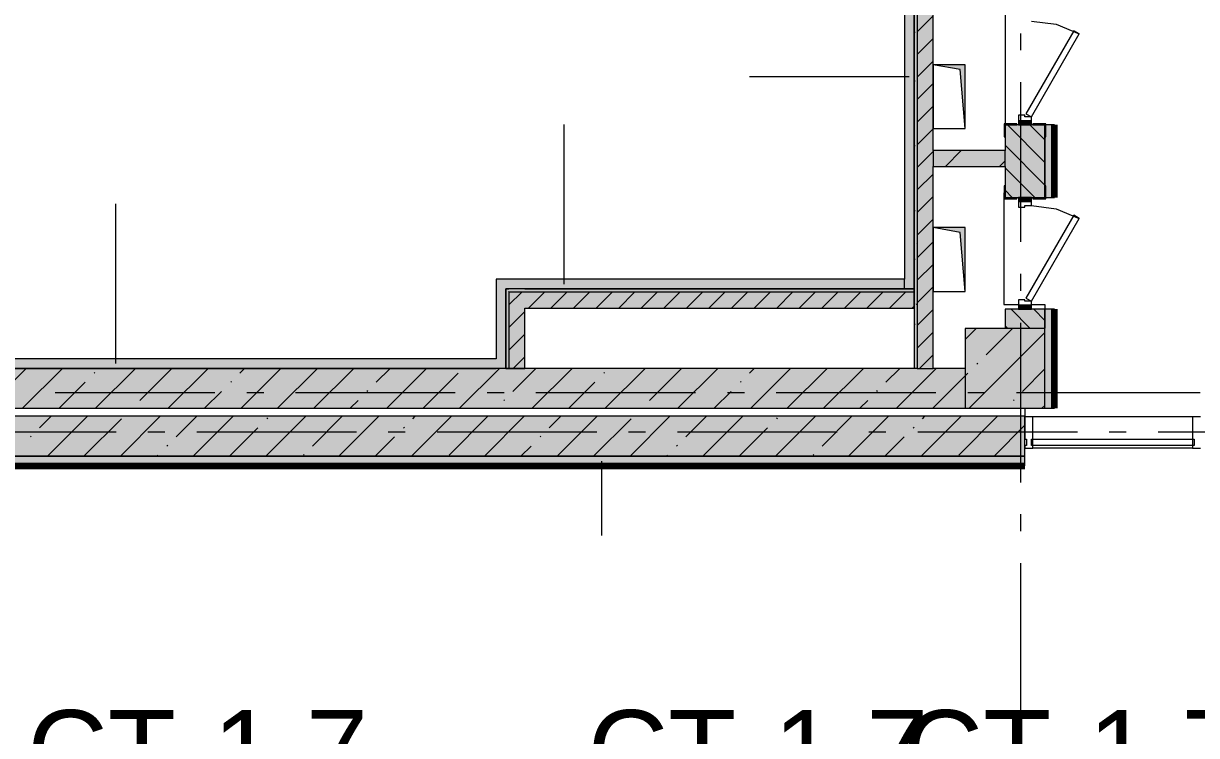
# Model space of a CAD drawing. Header units: millimetres. Extents: x -537608 to 253996, y -217170 to 186033.
# Drawn here: x -315326 to -307976, y 100822 to 105281 of the extents above; entities that cross this region are included whole.
import ezdxf

# ---------------------------------------------------------------- set-up
doc = ezdxf.new("R2010")
doc.units = ezdxf.units.MM
doc.layers.add('16) Лак 1.6м', color=160, linetype='Continuous', lineweight=90)
doc.layers.add('PDF _Геометрия', color=7, linetype='Continuous')
doc.layers.add('PDF _Текст', color=7, linetype='Continuous')
doc.layers.add('PDF _Сплошная заливка', color=7, linetype='Continuous', true_color=0xffffff)
doc.styles.add('PDF GOST-Common', font='arial.ttf')

msp = doc.modelspace()

# ---------------------------------------------------------------- hatches: boundary and pattern name
at = {"layer": 'PDF _Сплошная заливка', "transparency": 33554559}
h = msp.add_hatch(color=256, dxfattribs=at)
h.paths.add_polyline_path([(-309091.1794, 103373.2654), (-308926.1771, 103373.2654), (-308926.1771, 103491.2645), (-309176.178, 103491.2645), (-309176.178, 103373.2654)], flags=0)
h.paths.add_polyline_path([(-309011.1757, 104191.265), (-308926.1771, 104191.265), (-308926.1771, 104646.2637), (-309176.178, 104646.2637), (-309176.178, 104191.265), (-309091.1794, 104191.265)], flags=0)
h.paths.add_polyline_path([(-309011.1757, 105346.2643), (-308926.1771, 105346.2643), (-308926.1771, 107271.2631), (-309176.178, 107271.2631), (-309176.178, 105346.2643), (-309091.1794, 105346.2643)], flags=0)
h.paths.add_polyline_path([(-309176.178, 107771.2629), (-308926.1771, 107771.2629), (-308926.1771, 108895.0701), (-309176.178, 108895.0701), (-309176.178, 108152.0148)], flags=0)
h.paths.add_polyline_path([(-309011.1757, 109595.0707), (-308926.1771, 109595.0707), (-308926.1771, 109795.0693), (-309176.178, 109795.0693), (-309176.178, 109595.0707), (-309091.1794, 109595.0707)], flags=0)
h.paths.add_polyline_path([(-309091.1794, 110495.0698), (-308926.1771, 110495.0698), (-308926.1771, 110571.2628), (-309176.178, 110571.2628), (-309176.178, 110495.0698)], flags=0)
h.paths.add_polyline_path([(-308996.1739, 112821.2629), (-308926.1771, 112823.263), (-308926.1771, 114674.7169), (-309176.178, 114674.7169), (-309174.1801, 112823.263), (-309106.1812, 112821.2629)], flags=0)
h.paths.add_polyline_path([(-308926.1771, 115874.7172), (-308926.1771, 117771.2604), (-309176.178, 117771.2604), (-309176.178, 115874.7172)], flags=0)
h.paths.add_polyline_path([(-309176.178, 118971.2608), (-308926.1771, 118971.2608), (-308926.1771, 119571.2609), (-309176.178, 119571.2609), (-309176.178, 119451.2618)], flags=0)
h.paths.add_polyline_path([(-308926.1771, 120071.2607), (-308926.1771, 123276.2592), (-309176.178, 123276.2592), (-309176.178, 120071.2607), (-309088.7681, 120071.2607)], flags=0)
h.paths.add_polyline_path([(-309166.1797, 125065.5568), (-308926.1771, 125067.558), (-308926.1771, 125571.2603), (-309176.178, 125571.2603), (-309174.1801, 125067.558), (-309166.1797, 125067.558)], flags=0)
h.paths.add_polyline_path([(-308926.1771, 126071.2601), (-308926.1771, 128571.2589), (-309176.178, 128571.2589), (-309176.178, 126071.2601), (-309069.5896, 126071.2601)], flags=0)
h.paths.add_polyline_path([(-308926.1771, 129071.2587), (-308926.1771, 131570.9112), (-309176.178, 131570.9112), (-309176.178, 129071.2587)], flags=0)
h.paths.add_polyline_path([(-309176.178, 132070.9115), (-308926.1771, 132070.9115), (-308926.1771, 134768.2593), (-309176.178, 134768.2593), (-309176.178, 132222.2807)], flags=0)
at = {"layer": 'PDF _Сплошная заливка', "true_color": 0xff7d7d, "transparency": 33554559}
h = msp.add_hatch(color=11, dxfattribs=at)
h.paths.add_polyline_path([(-308926.1771, 102871.2634), (-308866.1786, 102871.2634), (-308866.1786, 103491.2645), (-308926.1771, 103491.2645), (-308926.1771, 103371.2653)], flags=0)
h.paths.add_polyline_path([(-308926.1771, 104191.265), (-308866.1786, 104191.265), (-308866.1786, 104646.2637), (-308926.1771, 104646.2637)], flags=0)
h.paths.add_polyline_path([(-308926.1771, 105346.2643), (-308866.1786, 105346.2643), (-308866.1786, 108895.0701), (-308926.1771, 108895.0701), (-308926.1771, 106736.1164)], flags=0)
h.paths.add_polyline_path([(-308866.1786, 109595.0707), (-308866.1786, 109795.0693), (-308926.1771, 109795.0693), (-308926.1771, 109595.0707)], flags=0)
h.paths.add_polyline_path([(-308866.1786, 110495.0698), (-308866.1786, 111061.2622), (-308926.1771, 111061.2622), (-308926.1771, 110495.0698)], flags=0)
h.paths.add_polyline_path([(-308866.1786, 112821.2629), (-308866.1786, 114674.7169), (-308926.1771, 114674.7169), (-308926.1771, 112821.2629)], flags=0)
h.paths.add_polyline_path([(-308866.1786, 115874.7172), (-308866.1786, 117771.2604), (-308926.1771, 117771.2604), (-308926.1771, 115874.7172)], flags=0)
h.paths.add_polyline_path([(-308866.1786, 118971.2608), (-308866.1786, 119621.2611), (-308926.1771, 119621.2611), (-308926.1771, 118971.2608)], flags=0)
at = {"layer": 'PDF _Сплошная заливка', "transparency": 33554559}
for points in [[(-309746.1768, 103121.2643), (-309726.1801, 103121.2643), (-309726.1801, 105626.2645), (-309746.1768, 105626.2645), (-309746.1768, 103619.2231)], [(-309176.178, 104386.2645), (-309176.178, 104486.2648), (-309626.1798, 104486.2648), (-309626.1798, 104386.2645), (-309248.0263, 104386.2645)], [(-309746.1768, 103499.2218), (-309746.1768, 103599.2222), (-312184.1813, 103599.2222), (-312184.1813, 103499.2218), (-310082.8987, 103499.2218)], [(-309426.179, 102871.2634), (-309426.179, 103121.2643), (-316476.1803, 103121.2643), (-316476.1803, 102871.2634), (-310082.8987, 102871.2634)], [(-311752.6347, 102571.2644), (-309051.1775, 102571.2644), (-309051.1775, 102821.2653), (-316476.1803, 102821.2653), (-316476.1803, 102571.2644), (-315092.1153, 102571.2644)]]:
    msp.add_hatch(color=256, dxfattribs=at).paths.add_polyline_path(points)
at = {"layer": 'PDF _Сплошная заливка', "true_color": 0xe2e2e2, "transparency": 33554559}
msp.add_hatch(color=254, dxfattribs=at).paths.add_polyline_path([(-309426.179, 103602.9683), (-309426.179, 104002.9677), (-309626.1798, 104002.9677), (-309456.1739, 103972.9685), (-309450.6107, 103904.3215)])
at = {"layer": 'PDF _Сплошная заливка', "true_color": 0xfca910, "transparency": 33554559}
for points in [[(-309806.1753, 103619.2231), (-309806.1753, 103679.2216), (-312364.1769, 103679.2216), (-312364.1769, 103619.2231), (-310082.8987, 103619.2231)], [(-312364.1769, 103121.2643), (-312364.1769, 103181.265), (-316476.1803, 103181.265), (-316476.1803, 103121.2643), (-315092.1153, 103121.2643)]]:
    msp.add_hatch(color=40, dxfattribs=at).paths.add_polyline_path(points)
at = {"layer": 'PDF _Сплошная заливка', "true_color": 0xff7d7d, "transparency": 33554559}
msp.add_hatch(color=11, dxfattribs=at).paths.add_polyline_path([(-309051.1775, 102511.2637), (-309051.1775, 102571.2644), (-316476.1803, 102571.2644), (-316476.1803, 102511.2637), (-309248.0263, 102511.2637)])

# ---------------------------------------------------------------- linework, layer by layer
at = {"layer": '16) Лак 1.6м'}
for p, q in [((-308866.1786, 104191.265), (-308866.1786, 104646.2637)), ((-308866.1786, 102871.2634), (-308866.1786, 103491.2645)), ((-316416.1732, 102511.2637), (-309051.1775, 102511.2637))]:
    msp.add_line(p, q, dxfattribs=at)
at = {"layer": 'PDF _Геометрия', "lineweight": 9}
for p, q in [((-309806.1753, 105626.2645), (-309806.1753, 103679.2216)), ((-309746.1768, 103619.2231), (-309746.1768, 105626.2645)), ((-309746.1768, 105626.2645), (-309746.1768, 103619.2231)), ((-309726.1801, 105606.2636), (-309726.1801, 103121.2643)), ((-309626.1798, 104486.2648), (-309626.1798, 105506.2631)), ((-309726.1801, 105228.446), (-309626.1798, 105328.4465)), ((-309011.1757, 105296.2641), (-308855.8874, 105275.8196)), ((-308855.8874, 105275.8196), (-308711.1745, 105215.8793)), ((-309726.1801, 105087.025), (-309626.1798, 105187.0253)), ((-308745.8198, 105235.8802), (-309045.821, 104716.2649)), ((-309011.1757, 104696.264), (-308711.1745, 105215.8793)), ((-308711.1745, 105215.8793), (-308745.8198, 105235.8802)), ((-309726.1801, 104945.6039), (-309626.1798, 105045.6043)), ((-309776.1804, 104946.3489), (-310776.1755, 104946.3489)), ((-309726.1801, 104804.1829), (-309626.1798, 104904.1833)), ((-309726.1801, 104662.7619), (-309626.1798, 104762.7622)), ((-309051.1775, 104706.2644), (-309091.1794, 104706.2644)), ((-309091.1794, 104706.2644), (-309091.1794, 104671.2638)), ((-309091.1794, 104671.2638), (-309011.1757, 104671.2638)), ((-309091.1794, 104671.2638), (-309091.1794, 104646.2637)), ((-309011.1757, 104671.2638), (-309091.1794, 104671.2638)), ((-309051.1775, 104696.264), (-309051.1775, 104706.2644)), ((-309011.1757, 104696.264), (-309051.1775, 104696.264)), ((-309045.821, 104716.2649), (-309011.1757, 104696.264)), ((-309011.1757, 104671.2638), (-309011.1757, 104696.264)), ((-309011.1757, 104646.2637), (-309011.1757, 104671.2638)), ((-311939.0891, 103649.2224), (-311939.0891, 104649.2219)), ((-309726.1801, 104521.3407), (-309626.1798, 104621.3412)), ((-309091.1794, 104646.2637), (-309176.178, 104646.2637)), ((-309176.178, 104646.2637), (-309176.178, 104486.2648)), ((-308926.1771, 104410.7844), (-309161.6585, 104646.2637)), ((-309091.1794, 104646.2637), (-309011.1757, 104646.2637)), ((-308926.1771, 104552.2055), (-309020.2353, 104646.2637)), ((-308926.1771, 104646.2637), (-309011.1757, 104646.2637)), ((-308926.1771, 104191.265), (-308926.1771, 104646.2637)), ((-308866.1786, 104646.2637), (-308926.1771, 104646.2637)), ((-308926.1771, 104646.2637), (-308926.1771, 104191.265)), ((-308926.1771, 104269.3634), (-309176.178, 104519.3643)), ((-309726.1801, 104379.9197), (-309626.1798, 104479.9201)), ((-309176.178, 104486.2648), (-309626.1798, 104486.2648)), ((-309626.1798, 104486.2648), (-309626.1798, 104386.2645)), ((-309550.1288, 104386.2645), (-309450.1285, 104486.2648)), ((-309176.178, 104386.2645), (-309176.178, 104486.2648)), ((-309626.1798, 104386.2645), (-309176.178, 104386.2645)), ((-309626.1798, 103121.2643), (-309626.1798, 104386.2645)), ((-309210.72, 104386.2645), (-309176.178, 104420.8022)), ((-309176.178, 104386.2645), (-309176.178, 104191.265)), ((-308989.4997, 104191.265), (-309176.178, 104377.9433)), ((-309726.1801, 104238.4986), (-309626.1798, 104338.4969)), ((-309130.9229, 104191.265), (-309176.178, 104236.5201)), ((-314748.3576, 103151.2636), (-314748.3576, 104151.2631)), ((-309726.1801, 104097.0754), (-309626.1798, 104197.0758)), ((-309176.178, 104191.265), (-309091.1794, 104191.265)), ((-309011.1757, 104191.265), (-309091.1794, 104191.265)), ((-309091.1794, 104191.265), (-309091.1794, 104166.2649)), ((-309011.1757, 104166.2649), (-309091.1794, 104166.2649)), ((-309091.1794, 104166.2649), (-309091.1794, 104131.2644)), ((-309091.1794, 104166.2649), (-309011.1757, 104166.2649)), ((-309011.1757, 104191.265), (-308926.1771, 104191.265)), ((-309011.1757, 104166.2649), (-309011.1757, 104191.265)), ((-309011.1757, 104141.2648), (-309011.1757, 104166.2649)), ((-308926.1771, 104191.265), (-308866.1786, 104191.265)), ((-309091.1794, 104131.2644), (-309051.1775, 104131.2644)), ((-309051.1775, 104131.2644), (-309051.1775, 104141.2648)), ((-309051.1775, 104141.2648), (-309011.1757, 104141.2648)), ((-308745.8198, 104080.8788), (-309045.821, 103561.2634)), ((-309011.1757, 104141.2648), (-308855.8874, 104120.8204)), ((-308855.8874, 104120.8204), (-308711.1745, 104060.88)), ((-308711.1745, 104060.88), (-308745.8198, 104080.8788)), ((-309726.1801, 103955.6544), (-309626.1798, 104055.6548)), ((-309011.1757, 103541.2646), (-308711.1745, 104060.88)), ((-309726.1801, 103814.2333), (-309626.1798, 103914.2337)), ((-309726.1801, 103672.8123), (-309626.1798, 103772.8126)), ((-309806.1753, 103679.2216), (-312364.1769, 103679.2216)), ((-312364.1769, 103679.2216), (-312364.1769, 103619.2231)), ((-309806.1753, 103619.2231), (-309806.1753, 103679.2216)), ((-312364.1769, 103619.2231), (-312364.1769, 103181.265)), ((-312304.1784, 103121.2643), (-312304.1784, 103619.2231)), ((-312304.1784, 103619.2231), (-312284.1817, 103619.2231)), ((-312284.1817, 103619.2231), (-312304.1784, 103619.2231)), ((-312304.1784, 103619.2231), (-312304.1784, 103121.2643)), ((-312184.1813, 103619.2231), (-312284.1817, 103619.2231)), ((-312284.1817, 103518.9751), (-312203.9282, 103599.2222)), ((-312184.1813, 103599.2222), (-312284.1817, 103599.2222)), ((-312284.1817, 103599.2222), (-312284.1817, 103121.2643)), ((-309806.1753, 103619.2231), (-312184.1813, 103619.2231)), ((-312184.1813, 103619.2231), (-309806.1753, 103619.2231)), ((-309746.1768, 103599.2222), (-312184.1813, 103599.2222)), ((-312162.5054, 103499.2218), (-312062.5136, 103599.2222)), ((-312021.0908, 103499.2218), (-311921.0904, 103599.2222)), ((-311879.6676, 103499.2218), (-311779.6672, 103599.2222)), ((-311738.2444, 103499.2218), (-311638.244, 103599.2222)), ((-311596.8212, 103499.2218), (-311496.8208, 103599.2222)), ((-311455.4066, 103499.2218), (-311355.4061, 103599.2222)), ((-311313.9833, 103499.2218), (-311213.983, 103599.2222)), ((-311172.5602, 103499.2218), (-311072.5597, 103599.2222)), ((-311031.1369, 103499.2218), (-310931.1365, 103599.2222)), ((-310889.7137, 103499.2218), (-310789.7133, 103599.2222)), ((-310748.2991, 103499.2218), (-310648.2987, 103599.2222)), ((-310606.8759, 103499.2218), (-310506.8756, 103599.2222)), ((-310465.4527, 103499.2218), (-310365.4523, 103599.2222)), ((-310324.0295, 103499.2218), (-310224.0291, 103599.2222)), ((-310182.6149, 103499.2218), (-310082.6145, 103599.2222)), ((-310041.1917, 103499.2218), (-309941.1913, 103599.2222)), ((-309899.7685, 103499.2218), (-309799.7681, 103599.2222)), ((-309806.1753, 103619.2231), (-309746.1768, 103619.2231)), ((-309746.1768, 103619.2231), (-309806.1753, 103619.2231)), ((-309746.1768, 103619.2231), (-309746.1768, 103121.2643)), ((-309746.1768, 103599.2222), (-309746.1768, 103619.2231)), ((-309746.1768, 103499.2218), (-309746.1768, 103599.2222)), ((-309726.1801, 103531.3912), (-309626.1798, 103631.3916)), ((-312184.1813, 103121.2643), (-312184.1813, 103499.2218)), ((-312184.1813, 103499.2218), (-309746.1768, 103499.2218)), ((-309758.3453, 103499.2218), (-309746.1768, 103511.3903)), ((-309726.1801, 103389.9702), (-309626.1798, 103489.9705)), ((-309091.1794, 103491.2645), (-309176.178, 103491.2645)), ((-309176.178, 103491.2645), (-309176.178, 103373.2654)), ((-309020.0286, 103373.2654), (-309138.0277, 103491.2645)), ((-309051.1775, 103551.2652), (-309091.1794, 103551.2652)), ((-309091.1794, 103551.2652), (-309091.1794, 103516.2645)), ((-309091.1794, 103516.2645), (-309011.1757, 103516.2645)), ((-309091.1794, 103516.2645), (-309091.1794, 103491.2645)), ((-309011.1757, 103516.2645), (-309091.1794, 103516.2645)), ((-309091.1794, 103491.2645), (-309011.1757, 103491.2645)), ((-309051.1775, 103541.2646), (-309051.1775, 103551.2652)), ((-309011.1757, 103541.2646), (-309051.1775, 103541.2646)), ((-309045.821, 103561.2634), (-309011.1757, 103541.2646)), ((-309011.1757, 103516.2645), (-309011.1757, 103541.2646)), ((-309011.1757, 103491.2645), (-309011.1757, 103516.2645)), ((-308926.1771, 103491.2645), (-309011.1757, 103491.2645)), ((-308926.1771, 103420.8349), (-308996.6045, 103491.2645)), ((-308926.1771, 103373.2654), (-308926.1771, 103491.2645)), ((-308866.1786, 103491.2645), (-308926.1771, 103491.2645)), ((-308926.1771, 103491.2645), (-308926.1771, 103373.2654)), ((-312284.1817, 103377.5541), (-312184.1813, 103477.5544)), ((-309726.1801, 103248.5491), (-309626.1798, 103348.5495)), ((-309426.179, 103302.1921), (-309357.1036, 103371.2653)), ((-308926.1771, 103371.2653), (-309426.179, 103371.2653)), ((-309426.179, 103371.2653), (-309426.179, 102871.2634)), ((-309400.9119, 102871.2634), (-308926.1771, 103345.9961)), ((-309294.7885, 103205.4835), (-309129.0111, 103371.2653)), ((-309161.4518, 103373.2654), (-309176.178, 103387.9938)), ((-309176.178, 103373.2654), (-308926.1771, 103373.2654)), ((-308926.1771, 102871.2634), (-308926.1771, 103371.2653)), ((-312284.1817, 103236.133), (-312184.1813, 103336.1334)), ((-309712.0395, 103121.2643), (-309626.1798, 103207.1263)), ((-312364.1769, 103181.265), (-316416.1732, 103181.265)), ((-312257.6229, 103121.2643), (-312184.1813, 103194.7123)), ((-309351.816, 103148.4583), (-309347.0708, 103153.1991)), ((-312364.1769, 103121.2643), (-316476.1803, 103121.2643)), ((-316476.1803, 103121.2643), (-312364.1769, 103121.2643)), ((-315453.4499, 102977.3846), (-315309.5637, 103121.2643)), ((-315331.4721, 102871.2634), (-315081.4712, 103121.2643)), ((-314883.2014, 103091.433), (-314878.4562, 103096.1759)), ((-314875.2699, 102871.2634), (-314625.2689, 103121.2643)), ((-314598.0814, 102920.3593), (-314397.1764, 103121.2643)), ((-314419.0762, 102871.2634), (-314169.0753, 103121.2643)), ((-313970.8055, 103091.433), (-313940.9742, 103121.2643)), ((-313962.8827, 102871.2634), (-313712.8816, 103121.2643)), ((-313734.7815, 102871.2634), (-313484.7805, 103121.2643)), ((-313506.6804, 102871.2634), (-313256.6794, 103121.2643)), ((-313115.4371, 103034.4099), (-313028.5869, 103121.2643)), ((-313050.4867, 102871.2634), (-312800.4858, 103121.2643)), ((-312822.3857, 102871.2634), (-312602.216, 103091.433)), ((-312594.2845, 102871.2634), (-312344.2835, 103121.2643)), ((-312304.1784, 103121.2643), (-312364.1769, 103121.2643)), ((-309746.1768, 103121.2643), (-312304.1784, 103121.2643)), ((-312304.1784, 103121.2643), (-312284.1817, 103121.2643)), ((-312284.1817, 103121.2643), (-312184.1813, 103121.2643)), ((-312260.0686, 102977.3846), (-312116.1911, 103121.2643)), ((-312138.0909, 102871.2634), (-311888.09, 103121.2643)), ((-311689.8201, 103091.433), (-311685.0836, 103096.1759)), ((-311681.8973, 102871.2634), (-311431.8963, 103121.2643)), ((-311404.7002, 102920.3593), (-311203.7952, 103121.2643)), ((-311225.695, 102871.2634), (-310975.6941, 103121.2643)), ((-310777.4329, 103091.433), (-310747.6016, 103121.2643)), ((-310769.5014, 102871.2634), (-310519.5005, 103121.2643)), ((-310541.4003, 102871.2634), (-310291.3993, 103121.2643)), ((-310313.2992, 102871.2634), (-310063.3068, 103121.2643)), ((-309922.0559, 103034.4099), (-309835.2057, 103121.2643)), ((-309857.1055, 102871.2634), (-309607.1046, 103121.2643)), ((-309726.1801, 103121.2643), (-309746.1768, 103121.2643)), ((-309726.1801, 103121.2643), (-309626.1798, 103121.2643)), ((-309629.0044, 102871.2634), (-309426.179, 103074.0931)), ((-309426.179, 103121.2643), (-309626.1798, 103121.2643)), ((-309426.179, 103074.0931), (-309408.8348, 103091.433)), ((-309066.6874, 102977.3846), (-308926.1771, 103117.8971)), ((-315103.371, 102871.2634), (-314940.2288, 103034.4099)), ((-314190.9751, 102871.2634), (-314084.8604, 102977.3846)), ((-314027.8329, 103034.4099), (-314023.0878, 103039.1507)), ((-313172.4645, 102977.3846), (-313167.7194, 102982.1254)), ((-311909.9897, 102871.2634), (-311746.8475, 103034.4099)), ((-310997.6025, 102871.2634), (-310891.4792, 102977.3846)), ((-310834.4517, 103034.4099), (-310829.7152, 103039.1507)), ((-309979.0833, 102977.3846), (-309974.3468, 102982.1254)), ((-313278.5793, 102871.2634), (-313229.4919, 102920.3593)), ((-312317.096, 102920.3593), (-312312.351, 102925.1023)), ((-310085.2067, 102871.2634), (-310036.1107, 102920.3593)), ((-309123.7148, 102920.3593), (-309118.9698, 102925.1023)), ((-316476.1803, 102871.2634), (-309426.179, 102871.2634)), ((-309426.179, 102871.2634), (-308926.1771, 102871.2634)), ((-308944.7097, 102871.2634), (-308926.1771, 102889.7981)), ((-308926.1771, 102871.2634), (-308866.1786, 102871.2634)), ((-309051.1775, 102821.2653), (-316476.1803, 102821.2653)), ((-315225.3487, 102749.2857), (-315153.3712, 102821.2653)), ((-315175.271, 102571.2644), (-314925.2701, 102821.2653)), ((-314947.1699, 102571.2644), (-314712.1277, 102806.3109)), ((-314719.0774, 102571.2644), (-314469.0765, 102821.2653)), ((-314369.9803, 102692.2604), (-314240.9753, 102821.2653)), ((-314262.8752, 102571.2644), (-314012.8742, 102821.2653)), ((-313806.6815, 102571.2644), (-313556.6806, 102821.2653)), ((-313799.7318, 102806.3109), (-313794.9953, 102811.0517)), ((-313514.6119, 102635.2372), (-313328.5795, 102821.2653)), ((-313350.4879, 102571.2644), (-313100.4869, 102821.2653)), ((-312894.2857, 102571.2644), (-312644.2847, 102821.2653)), ((-312887.3359, 102806.3109), (-312872.3858, 102821.2653)), ((-312659.2434, 102578.212), (-312416.1922, 102821.2653)), ((-312438.092, 102571.2644), (-312188.0911, 102821.2653)), ((-312031.9675, 102749.2857), (-311959.99, 102821.2653)), ((-311981.8898, 102571.2644), (-311731.8974, 102821.2653)), ((-311753.7973, 102571.2644), (-311518.7464, 102806.3109)), ((-311525.6962, 102571.2644), (-311275.6952, 102821.2653)), ((-311176.5991, 102692.2604), (-311047.5941, 102821.2653)), ((-311069.5025, 102571.2644), (-310819.5016, 102821.2653)), ((-310613.3003, 102571.2644), (-310363.2993, 102821.2653)), ((-310606.3592, 102806.3109), (-310601.6141, 102811.0517)), ((-310321.2307, 102635.2372), (-310135.2069, 102821.2653)), ((-310157.1067, 102571.2644), (-309907.1058, 102821.2653)), ((-309700.9131, 102571.2644), (-309450.9121, 102821.2653)), ((-309693.9633, 102806.3109), (-309679.0046, 102821.2653)), ((-309465.8622, 102578.212), (-309222.811, 102821.2653)), ((-309244.7108, 102571.2644), (-309051.1775, 102764.7977)), ((-309051.1775, 102571.2644), (-309051.1775, 102821.2653)), ((-309001.1773, 102818.2641), (-309051.1775, 102818.2641)), ((-309051.1775, 102818.2641), (-309051.1775, 102678.264)), ((-308001.1821, 102818.2641), (-309001.1773, 102818.2641)), ((-309001.1773, 102678.264), (-309001.1773, 102818.2641)), ((-307951.1819, 102818.2641), (-308001.1821, 102818.2641)), ((-308001.1821, 102818.2641), (-308001.1821, 102678.264)), ((-315282.3762, 102692.2604), (-315277.631, 102697.0033)), ((-314034.7827, 102571.2644), (-313856.7592, 102749.2857)), ((-313122.3868, 102571.2644), (-313001.3908, 102692.2604)), ((-312944.3634, 102749.2857), (-312939.6269, 102754.0264)), ((-312088.9949, 102692.2604), (-312084.2498, 102697.0033)), ((-310841.4015, 102571.2644), (-310663.378, 102749.2857)), ((-309929.0055, 102571.2644), (-309808.0096, 102692.2604)), ((-309750.9822, 102749.2857), (-309746.2456, 102754.0264)), ((-314427.0077, 102635.2372), (-314422.2626, 102639.9781)), ((-312209.9909, 102571.2644), (-312146.0224, 102635.2372)), ((-311233.6265, 102635.2372), (-311228.8814, 102639.9781)), ((-309051.1775, 102678.264), (-309041.1792, 102678.264)), ((-309041.1792, 102638.2643), (-309051.1775, 102638.2643)), ((-309051.1775, 102638.2643), (-309051.1775, 102621.2646)), ((-309051.1775, 102621.2646), (-309001.1773, 102621.2646)), ((-309041.1792, 102678.264), (-309041.1792, 102638.2643)), ((-309011.1757, 102638.2643), (-309011.1757, 102678.264)), ((-309011.1757, 102678.264), (-309001.1773, 102678.264)), ((-309001.1773, 102638.2643), (-309011.1757, 102638.2643)), ((-309001.1773, 102638.2643), (-309001.1773, 102678.264)), ((-309001.1773, 102678.264), (-308001.1821, 102678.264)), ((-308001.1821, 102638.2643), (-309001.1773, 102638.2643)), ((-309001.1773, 102621.2646), (-309001.1773, 102638.2643)), ((-308001.1821, 102621.2646), (-309001.1773, 102621.2646)), ((-308001.1821, 102678.264), (-308001.1821, 102638.2643)), ((-308001.1821, 102678.264), (-307991.1752, 102678.264)), ((-307991.1752, 102638.2643), (-308001.1821, 102638.2643)), ((-308001.1821, 102638.2643), (-308001.1821, 102621.2646)), ((-308001.1821, 102621.2646), (-307951.1819, 102621.2646)), ((-307991.1752, 102678.264), (-307991.1752, 102638.2643)), ((-316476.1803, 102571.2644), (-309051.1775, 102571.2644)), ((-309051.1775, 102571.2644), (-316476.1803, 102571.2644)), ((-314490.9763, 102571.2644), (-314484.0266, 102578.212)), ((-313571.6393, 102578.212), (-313566.8942, 102582.9528)), ((-311704.0124, 102541.2651), (-311704.0124, 102075.1141)), ((-311297.595, 102571.2644), (-311290.654, 102578.212)), ((-310378.2581, 102578.212), (-310373.513, 102582.9528)), ((-309051.1775, 102511.2637), (-309051.1775, 102571.2644))]:
    msp.add_line(p, q, dxfattribs=at)
at = {"layer": 'PDF _Геометрия', "color": 9, "lineweight": 9, "true_color": 0xc0c0c0}
for p, q in [((-309176.178, 105340.264), (-309176.178, 104652.264)), ((-309184.1784, 104221.2643), (-309184.1784, 103521.2637)), ((-309184.1784, 103521.2637), (-309091.1794, 103521.2637)), ((-309011.1757, 103521.2637), (-308926.1771, 103521.2637)), ((-308926.1771, 103521.2637), (-308926.1771, 103491.2645)), ((-309051.1775, 102871.2634), (-309051.1775, 102821.2653))]:
    msp.add_line(p, q, dxfattribs=at)
at = {"layer": 'PDF _Геометрия', "color": 8, "lineweight": 9, "true_color": 0x787878}
for p, q in [((-309746.1768, 105227.4213), (-309739.4682, 105227.4213)), ((-309746.1768, 104922.6212), (-309739.4682, 104922.6212)), ((-309746.1768, 104516.2232), (-309739.4682, 104516.2232)), ((-309746.1768, 104109.8231), (-309739.4682, 104109.8231)), ((-309726.1801, 103904.5282), (-309728.6259, 103900.2912)), ((-309746.1768, 103805.023), (-309739.4682, 103805.023)), ((-312286.1797, 103601.8229), (-312284.1817, 103601.8229)), ((-311064.0771, 103619.2231), (-311065.7047, 103616.3984)), ((-310008.906, 103599.2222), (-310009.3969, 103600.0726)), ((-309728.4623, 103519.8901), (-309731.8208, 103525.6967)), ((-312286.1797, 103398.6229), (-312284.1817, 103398.6229)), ((-309746.1768, 103398.6229), (-309739.4682, 103398.6229))]:
    msp.add_line(p, q, dxfattribs=at)
at = {"layer": 'PDF _Геометрия', "color": 253, "lineweight": 9, "true_color": 0xaaaaaa}
for p, q in [((-309076.1776, 105113.3405), (-309076.1776, 105219.1733)), ((-309426.179, 105022.9682), (-309626.1798, 105022.9682)), ((-309626.1798, 105022.9682), (-309626.1798, 104622.9667)), ((-309456.1739, 104992.9668), (-309626.1798, 105022.9682)), ((-309426.179, 104622.9667), (-309456.1739, 104992.9668)), ((-309426.179, 104622.9667), (-309426.179, 105022.9682)), ((-309076.1776, 103913.3403), (-309076.1776, 104913.3397)), ((-309626.1798, 104622.9667), (-309426.179, 104622.9667)), ((-309426.179, 104002.9677), (-309626.1798, 104002.9677)), ((-309626.1798, 104002.9677), (-309626.1798, 103602.9683)), ((-309456.1739, 103972.9685), (-309626.1798, 104002.9677)), ((-309426.179, 103602.9683), (-309456.1739, 103972.9685)), ((-309426.179, 103602.9683), (-309426.179, 104002.9677)), ((-309076.1776, 103607.5067), (-309076.1776, 103713.3416)), ((-309626.1798, 103602.9683), (-309426.179, 103602.9683)), ((-309076.1776, 102407.5086), (-309076.1776, 103407.5081)), ((-315126.8984, 102971.2638), (-314126.9032, 102971.2638)), ((-313926.9025, 102971.2638), (-313821.0719, 102971.2638)), ((-313621.0711, 102971.2638), (-312621.0673, 102971.2638)), ((-312421.0665, 102971.2638), (-312315.2359, 102971.2638)), ((-312115.2351, 102971.2638), (-311115.2313, 102971.2638)), ((-310915.2392, 102971.2638), (-310809.4, 102971.2638)), ((-310609.3992, 102971.2638), (-309609.4039, 102971.2638)), ((-309409.4032, 102971.2638), (-309303.5726, 102971.2638)), ((-309103.5718, 102971.2638), (-307954.4716, 102971.2638)), ((-314746.2735, 102721.2649), (-315746.2773, 102721.2649)), ((-314440.4422, 102721.2649), (-314546.2728, 102721.2649)), ((-313240.4375, 102721.2649), (-314240.4414, 102721.2649)), ((-312934.6062, 102721.2649), (-313040.4368, 102721.2649)), ((-311734.6102, 102721.2649), (-312734.6054, 102721.2649)), ((-311428.7702, 102721.2649), (-311534.6094, 102721.2649)), ((-310228.7742, 102721.2649), (-311228.7781, 102721.2649)), ((-309922.9429, 102721.2649), (-310028.7734, 102721.2649)), ((-308722.9382, 102721.2649), (-309722.9421, 102721.2649)), ((-308417.1069, 102721.2649), (-308522.9374, 102721.2649)), ((-307217.1109, 102721.2649), (-308217.1061, 102721.2649)), ((-309076.1776, 102101.6751), (-309076.1776, 102207.5078)), ((-309076.1776, 100901.6747), (-309076.1776, 101901.6743))]:
    msp.add_line(p, q, dxfattribs=at)
at = {"layer": 'PDF _Геометрия', "color": 253, "lineweight": 20, "true_color": 0xaaaaaa}
for p, q in [((-309101.1777, 104652.264), (-309182.1805, 104652.264)), ((-309182.1805, 104652.264), (-309182.1805, 104571.2635)), ((-309176.178, 104646.2637), (-309101.1777, 104646.2637)), ((-309176.178, 104571.2635), (-309176.178, 104646.2637)), ((-309101.1777, 104646.2637), (-309101.1777, 104652.264)), ((-309001.1773, 104652.264), (-309001.1773, 104646.2637)), ((-308920.1746, 104652.264), (-309001.1773, 104652.264)), ((-309001.1773, 104646.2637), (-308926.1771, 104646.2637)), ((-308926.1771, 104646.2637), (-308926.1771, 104571.2635)), ((-308920.1746, 104571.2635), (-308920.1746, 104652.264)), ((-309182.1805, 104571.2635), (-309176.178, 104571.2635)), ((-308926.1771, 104571.2635), (-308920.1746, 104571.2635)), ((-309176.178, 104264.2652), (-309182.1805, 104264.2652)), ((-309182.1805, 104264.2652), (-309182.1805, 104183.2647)), ((-309176.178, 104189.2649), (-309176.178, 104264.2652)), ((-308920.1746, 104264.2652), (-308926.1771, 104264.2652)), ((-308926.1771, 104264.2652), (-308926.1771, 104189.2649)), ((-308920.1746, 104183.2647), (-308920.1746, 104264.2652)), ((-309182.1805, 104183.2647), (-309101.1777, 104183.2647)), ((-309101.1777, 104189.2649), (-309176.178, 104189.2649)), ((-309101.1777, 104183.2647), (-309101.1777, 104189.2649)), ((-309001.1773, 104189.2649), (-309001.1773, 104183.2647)), ((-308926.1771, 104189.2649), (-309001.1773, 104189.2649)), ((-309001.1773, 104183.2647), (-308920.1746, 104183.2647))]:
    msp.add_line(p, q, dxfattribs=at)
at = {"layer": 'PDF _Сплошная заливка', "color": 11, "lineweight": 35, "true_color": 0xff7d7d, "transparency": 33554559}
msp.add_solid([(-309746.1768, 103619.2231), (-309746.1768, 105626.2645), (-309806.1753, 103619.2231), (-309806.1753, 105626.2645)], dxfattribs=at)
at = {"layer": 'PDF _Сплошная заливка', "lineweight": 35, "transparency": 33554559}
for points in [[(-309626.1798, 103121.2643), (-309626.1798, 105606.2636), (-309726.1801, 103121.2643), (-309726.1801, 105606.2636)], [(-312284.1817, 103121.2643), (-312284.1817, 103619.2231), (-312304.1784, 103121.2643), (-312304.1784, 103619.2231)], [(-312284.1817, 103599.2222), (-309746.1768, 103599.2222), (-312284.1817, 103619.2231), (-309746.1768, 103619.2231)], [(-312184.1813, 103121.2643), (-312184.1813, 103599.2222), (-312284.1817, 103121.2643), (-312284.1817, 103599.2222)], [(-309426.179, 102871.2634), (-308926.1771, 102871.2634), (-309426.179, 103371.2653), (-308926.1771, 103371.2653)]]:
    msp.add_solid(points, dxfattribs=at)
at = {"layer": 'PDF _Сплошная заливка', "color": 254, "lineweight": 35, "true_color": 0xe2e2e2, "transparency": 33554559}
msp.add_solid([(-309426.179, 104622.9667), (-309426.179, 105022.9682), (-309456.1739, 104992.9668), (-309626.1798, 105022.9682)], dxfattribs=at)
at = {"layer": 'PDF _Сплошная заливка', "color": 7, "lineweight": 35, "true_color": 0xf4f4f4, "transparency": 33554559}
for points in [[(-309011.1757, 104646.2637), (-309011.1757, 104671.2638), (-309091.1794, 104646.2637), (-309091.1794, 104671.2638)], [(-309091.1794, 104166.2649), (-309011.1757, 104166.2649), (-309091.1794, 104191.265), (-309011.1757, 104191.265)], [(-309011.1757, 103491.2645), (-309011.1757, 103516.2645), (-309091.1794, 103491.2645), (-309091.1794, 103516.2645)]]:
    msp.add_solid(points, dxfattribs=at)
at = {"layer": 'PDF _Сплошная заливка', "color": 40, "lineweight": 35, "true_color": 0xfca910, "transparency": 33554559}
msp.add_solid([(-312304.1784, 103121.2643), (-312304.1784, 103619.2231), (-312364.1769, 103121.2643), (-312364.1769, 103619.2231)], dxfattribs=at)

# ---------------------------------------------------------------- texts
at = {"layer": 'PDF _Текст', "char_height": 500, "attachment_point": 4, "style": 'PDF GOST-Common'}
for insert in [(-315301.8044, 100728.1499), (-311790.5439, 100728.1499), (-309817.9046, 100728.1499)]:
    msp.add_mtext('СТ-1.7', dxfattribs=dict(at, insert=insert))

doc.saveas('drawing.dxf')
